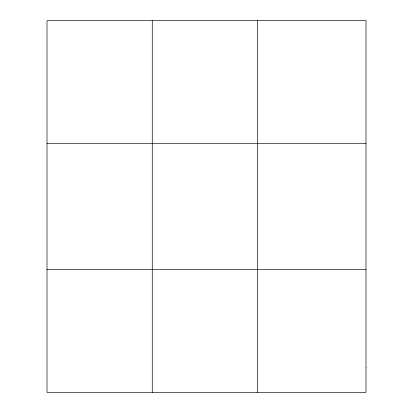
<?xml version="1.0" encoding="UTF-8"?>
<svg xmlns="http://www.w3.org/2000/svg" width="413" height="413" viewBox="0 0 413 413"><rect width="100%" height="100%" fill="white"/><g stroke="black" fill="none" stroke-linecap="round" stroke-linejoin="round"><path stroke-width="0.62" d="M152.268 392.35L152.268 20.65M257.542 392.35L257.542 20.65M46.999 143.311L366.001 143.311M46.999 269.689L366.001 269.689M366.001 367.818L366.001 392.35L46.999 392.35L46.999 20.65L366.001 20.65L366.001 367.818"/></g></svg>
